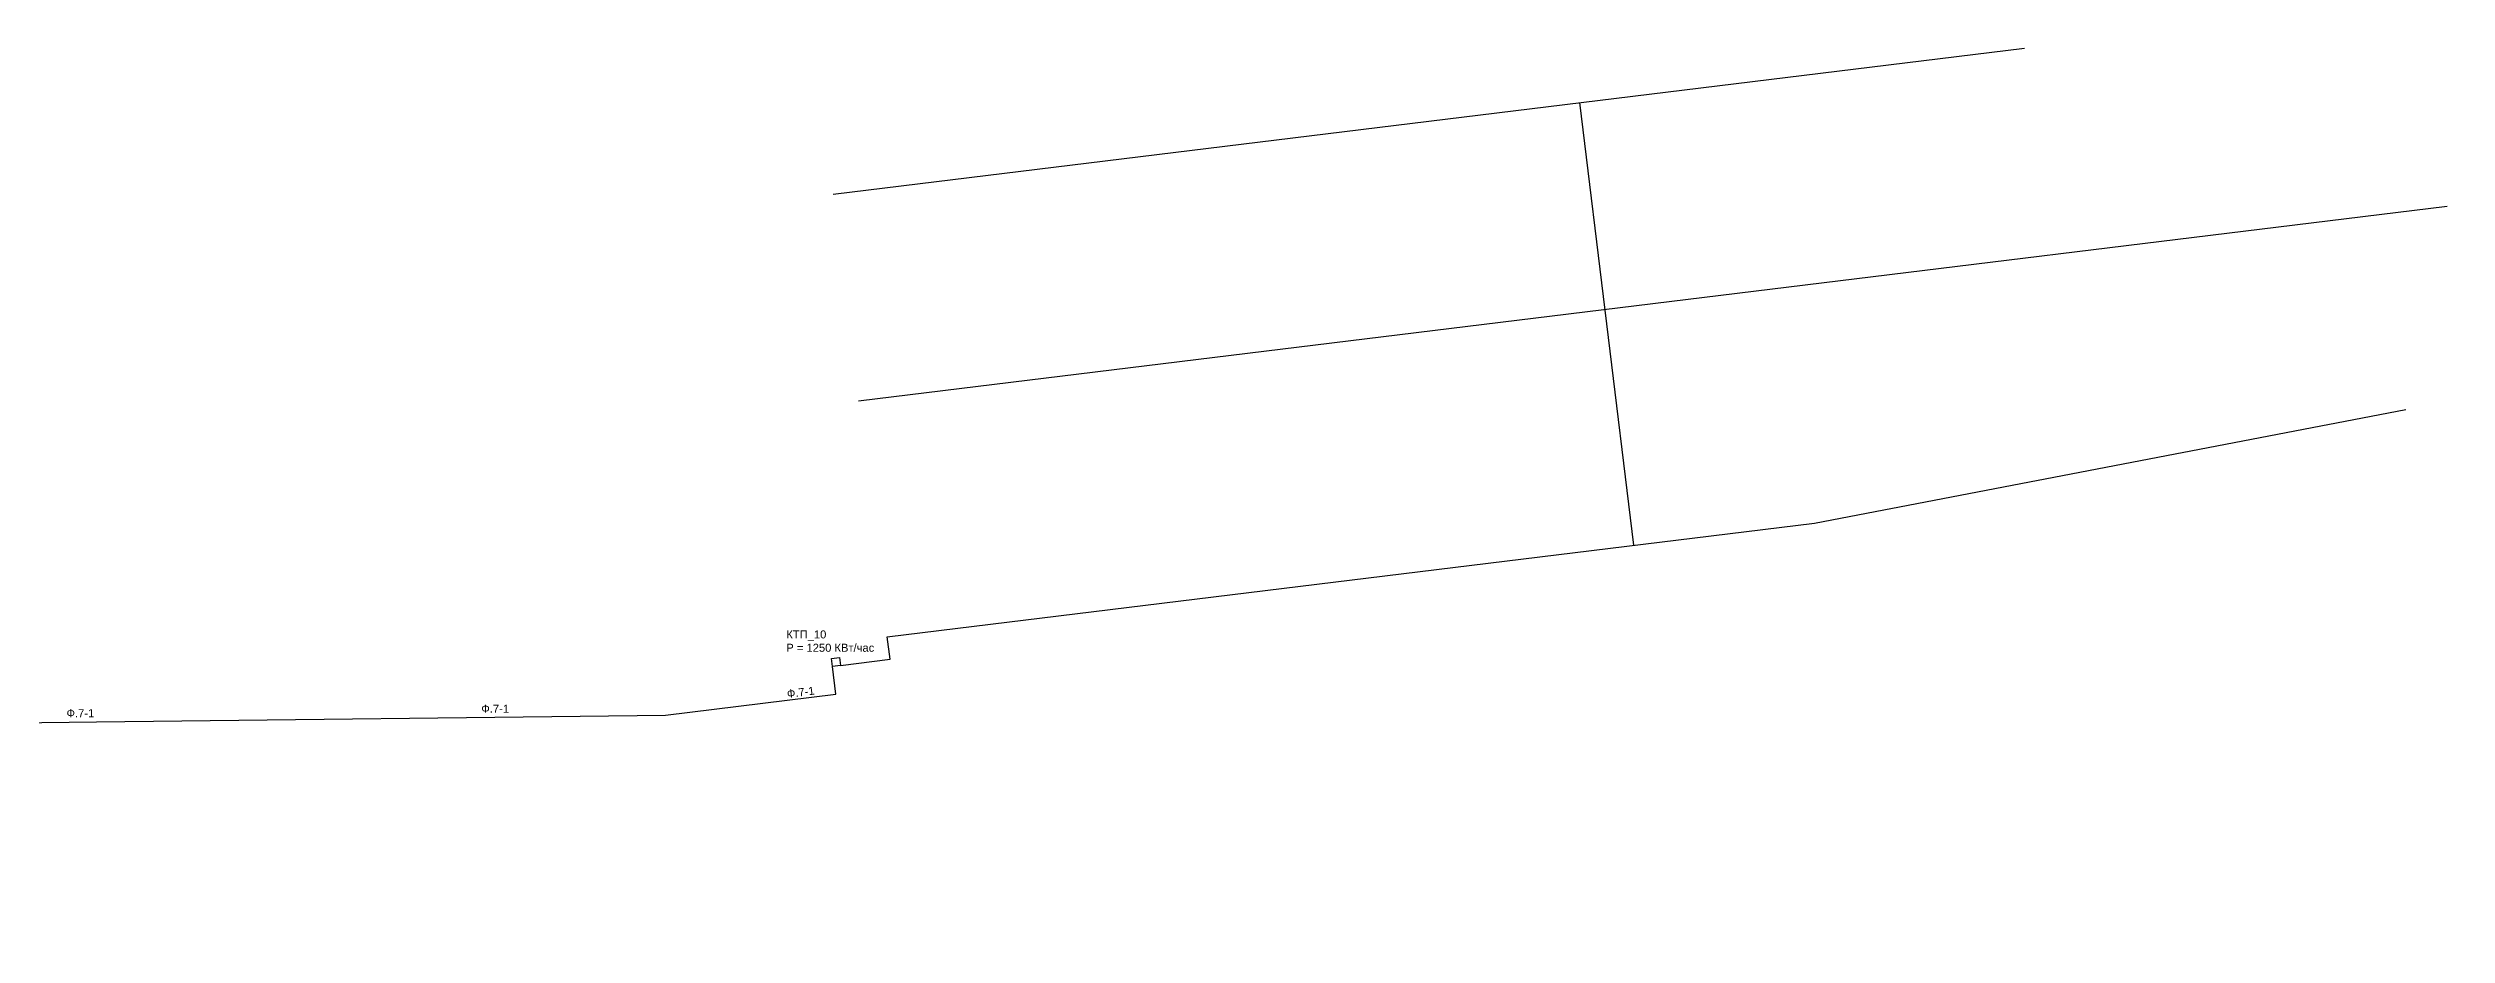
# Model space of a CAD drawing. Header units: millimetres. Extents: x 2242885 to 2245448, y 377596 to 382000.
# Drawn here: x 2244548 to 2245448, y 380989 to 381321 of the extents above; entities that cross this region are included whole.
import ezdxf

# ---------------------------------------------------------------- set-up
doc = ezdxf.new("R2010")
doc.units = ezdxf.units.MM
for name, color, linetype, lineweight in [('информация ТП', 250, 'Continuous', 25), ('КТП_10_0_4', 102, 'Continuous', 25), ('ЛЭП_0_4', 230, 'Continuous', 25), ('ЛЭП_10_каб', 201, 'Continuous', 25), ('наименование_фидера_10_кв', 201, 'Continuous', 25)]:
    doc.layers.add(name, color=color, linetype=linetype, lineweight=lineweight)
doc.styles.get("Standard").update_dxf_attribs({"font": 'arial.ttf'})

msp = doc.modelspace()

# ---------------------------------------------------------------- linework, layer by layer
at = {"layer": 'КТП_10_0_4'}
msp.add_lwpolyline([(2244845.12, 381093.07), (2244845.48, 381090.09), (2244842.5, 381089.73), (2244842.14, 381092.71)], close=True, dxfattribs=at)
at = {"layer": 'ЛЭП_0_4'}
for points in [[(2244842.78, 381266.58), (2245289.44, 381321.29)], [(2245142.99, 381135.1), (2245122.69, 381300.86)], [(2244852.26, 381189.16), (2245447.81, 381262.1)], [(2244845.48, 381090.09), (2244864.11, 381092.38), (2244863.08, 381100.82), (2245210.72, 381143.4), (2245432.43, 381185.96)]]:
    msp.add_lwpolyline(points, dxfattribs=at)
at = {"layer": 'ЛЭП_10_каб'}
msp.add_lwpolyline([(2244417.21, 380989.13), (2244453.5, 381067.53), (2244566.57, 381068.9), (2244779.96, 381071.47), (2244843.76, 381079.31), (2244842.5, 381089.73)], dxfattribs=at)

# ---------------------------------------------------------------- texts
at = {"layer": 'информация ТП', "insert": (2244825.22, 381103.19), "char_height": 3, "attachment_point": 1}
msp.add_mtext_dynamic_manual_height_columns('КТП_10\\PР = 1250 КВт/час', width=36.1201, gutter_width=12.5, heights=[0], dxfattribs=at)
at = {"layer": 'наименование_фидера_10_кв', "char_height": 3, "attachment_point": 1}
for insert, rotation in [((2244825.26, 381080.86), 7.21751), ((2244555.37, 381073.68), 0.04869), ((2244710.88, 381075.35), 0.04869)]:
    msp.add_mtext_dynamic_manual_height_columns('Ф.7-1', width=36.1201, gutter_width=12.5, heights=[0], dxfattribs=dict(at, insert=insert, rotation=rotation))

doc.saveas('drawing.dxf')
